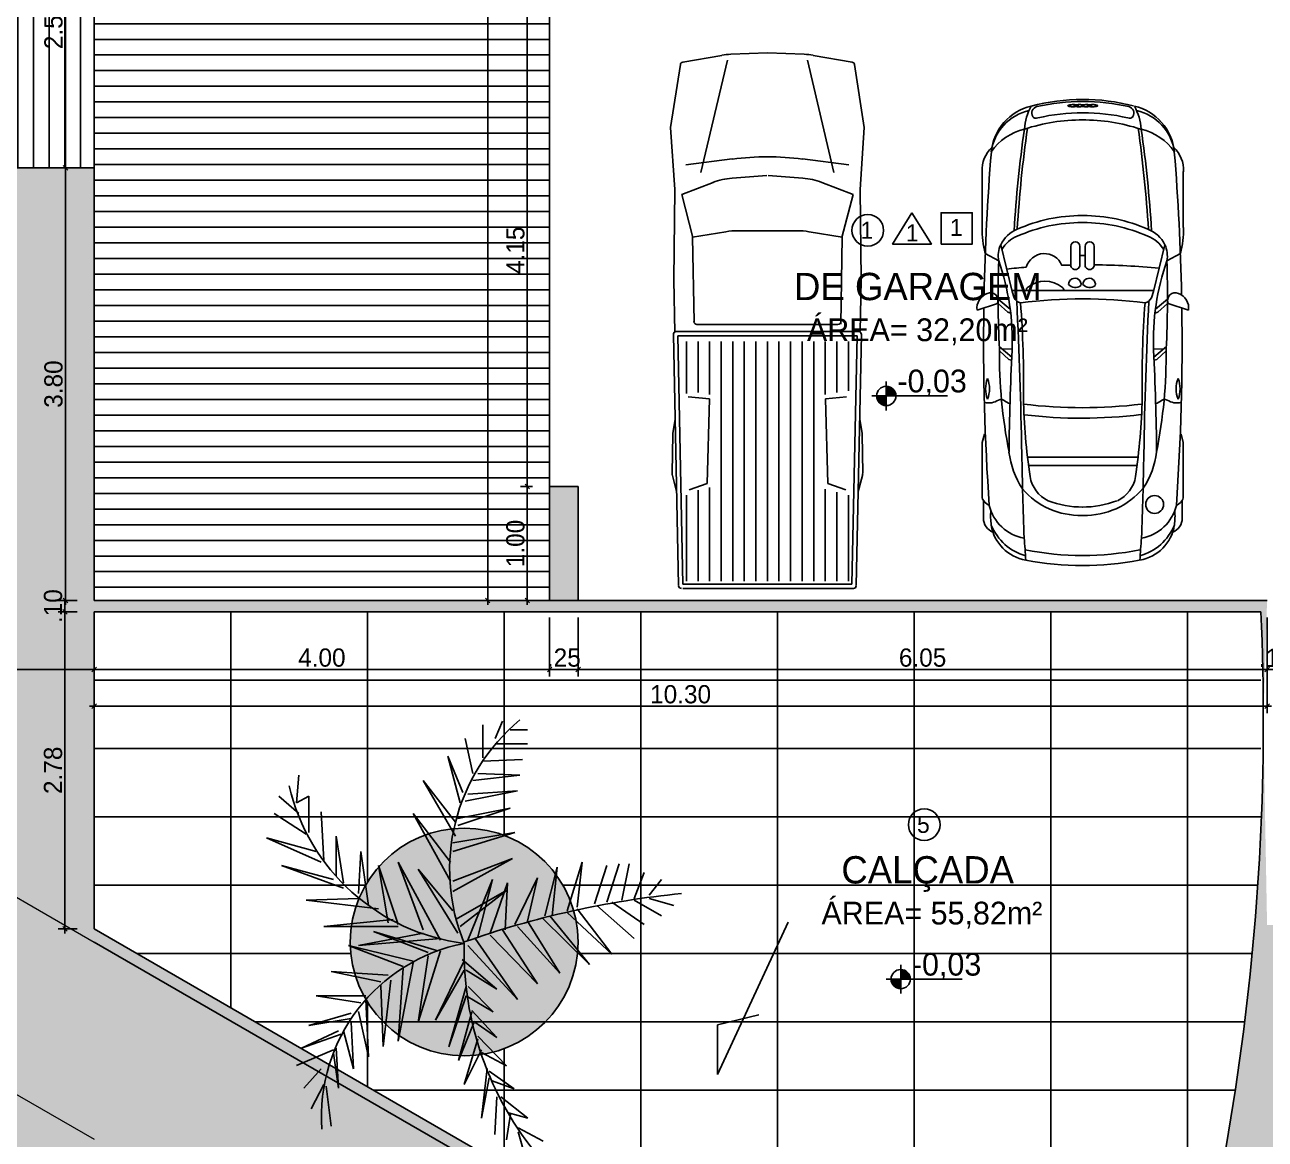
# Model space of a CAD drawing. Header units: feet. Extents: x 1734 to 1931, y 883 to 1088.
# Drawn here: x 1754.83 to 1765.73, y 907.9 to 917.69 of the extents above; entities that cross this region are included whole.
import ezdxf

# ---------------------------------------------------------------- set-up
doc = ezdxf.new("R2010")
doc.units = ezdxf.units.FT
doc.header["$LTSCALE"] = 0.3
doc.header["$MEASUREMENT"] = 0
doc.header["$PDMODE"] = 32
doc.header["$PDSIZE"] = 0.1
doc.linetypes.add('DASHED2', pattern=[0.375, 0.25, -0.125])
doc.layers.get('0').update_dxf_attribs({"linetype": 'CONTINUOUS'})
doc.layers.get('Defpoints').update_dxf_attribs({"linetype": 'CONTINUOUS'})
for name, color, linetype in [('01', 1, 'CONTINUOUS'), ('1', 1, 'CONTINUOUS'), ('5', 5, 'CONTINUOUS'), ('Cotas', 1, 'CONTINUOUS'), ('demolição', 140, 'DASHED2'), ('Texto', 44, 'CONTINUOUS'), ('VEICULOS', 1, 'CONTINUOUS')]:
    doc.layers.add(name, color=color, linetype=linetype)
doc.styles.add('ROMANS', font='romans')
doc.styles.add('style1', font='GOTHIC.TTF')
doc.styles.add('TP', font='arial.ttf', dxfattribs={"height": 0.1})
doc.dimstyles.new('ESC-100', dxfattribs={"dimtxt": 0.16, "dimasz": 0.04, "dimexe": 0.06, "dimexo": 0.15, "dimgap": 0.02, "dimtad": 1, "dimzin": 4, "dimdsep": 46, "dimtxsty": 'style1', "dimblk": 'OBLIQUE', "dimcen": 0.01, "dimdle": 0.04, "dimclrd": 14, "dimclre": 14, "dimclrt": 2, "dimazin": 0, "dimtfac": 1, "dimtix": 1, "dimtmove": 2, "dimatfit": 0, "dimldrblk": 'OPEN90', "dimfxl": 1, "dimtolj": 1, "dimtzin": 4, "dimlwd": -1, "dimlwe": -1, "dimarcsym": 0})

# ---------------------------------------------------------------- blocks, each defined once
blk = doc.blocks.new('planta 7')
at = {"color": 0}
for p, q in [((347.66, 294.69), (353.36, 307.49)), ((353.36, 307.49), (350.1, 295.85)), ((354.17, 298.18), (359.06, 305.74)), ((341.55, 289.45), (346.84, 304)), ((346.84, 304), (343.59, 291.78)), ((359.06, 299.92), (363.13, 304.58)), ((303.69, 291.78), (300.03, 300.5)), ((304.1, 299.34), (307.35, 290.03)), ((308.17, 290.61), (304.1, 299.34)), ((361.5, 300.5), (368.01, 299.92)), ((363.13, 297.6), (361.5, 300.5)), ((295.55, 294.11), (289.85, 297.01)), ((299.21, 294.69), (294.73, 298.76)), ((309.39, 297.6), (311.02, 287.71)), ((312.24, 287.71), (309.39, 297.6)), ((336.67, 281.31), (338.7, 298.18)), ((338.7, 298.18), (339.11, 285.96)), ((354.58, 297.6), (363.13, 297.6)), ((295.14, 293.52), (285.78, 292.36)), ((316.31, 295.85), (314.68, 285.38)), ((316.31, 284.22), (316.31, 295.85)), ((332.59, 294.11), (334.22, 277.82)), ((332.59, 276.65), (332.59, 294.11)), ((348.06, 294.11), (359.46, 294.69)), ((294.73, 290.61), (302.88, 291.78)), ((304.1, 291.2), (294.73, 290.61)), ((322.01, 292.36), (319.57, 280.72)), ((321.2, 278.98), (322.01, 292.36)), ((342.77, 289.45), (353.76, 291.2)), ((353.76, 291.2), (344.4, 291.2)), ((299.21, 287.12), (308.17, 289.45)), ((310.2, 287.71), (299.21, 287.12)), ((328.12, 288.29), (323.23, 275.49)), ((324.45, 273.16), (328.12, 288.29)), ((302.06, 283.63), (312.65, 285.96)), ((328.12, 285.96), (330.97, 270.84)), ((329.74, 266.76), (328.12, 285.96)), ((337.48, 283.63), (350.1, 285.38)), ((350.1, 285.38), (340.33, 285.96)), ((315.5, 284.22), (302.06, 283.63)), ((331.37, 282.47), (326.49, 269.67)), ((326.89, 267.34), (331.37, 282.47)), ((304.5, 280.14), (318.75, 280.72)), ((319.97, 278.4), (304.5, 280.14)), ((333, 276.65), (346.84, 281.31)), ((346.84, 281.31), (333.41, 278.98)), ((305.73, 276.65), (322.82, 275.49)), ((324.04, 273.16), (305.73, 276.65)), ((347.66, 276.65), (329.34, 266.76)), ((331.78, 270.84), (347.66, 276.65)), ((343.18, 264.44), (359.06, 273.16)), ((359.06, 273.16), (347.66, 264.44)), ((310.2, 272), (325.67, 269.67)), ((326.89, 266.76), (310.2, 272)), ((330.97, 262.69), (346.03, 272)), ((346.03, 272), (336.26, 263.85)), ((353.76, 263.27), (366.79, 270.84)), ((366.79, 270.84), (357.02, 263.27)), ((310.66, 267.96), (322.32, 261.21)), ((324.52, 261.21), (310.66, 267.96)), ((304.35, 264.81), (316.33, 260.75)), ((318.54, 260.75), (304.35, 264.81)), ((361.5, 262.11), (372.49, 265.02)), ((372.49, 265.02), (363.94, 261.53)), ((301.2, 262.56), (310.03, 258.95)), ((312.55, 259.4), (301.2, 262.56)), ((324.84, 261.66), (317.91, 253.55)), ((332.59, 262.11), (341.14, 251.06)), ((341.14, 251.06), (334.22, 263.27)), ((340.74, 263.85), (348.47, 249.89)), ((348.47, 249.89), (343.18, 263.85)), ((350.1, 263.85), (354.58, 249.31)), ((354.58, 249.31), (352.14, 263.85)), ((356.21, 262.69), (360.28, 250.47)), ((360.28, 250.47), (357.83, 262.69)), ((295.53, 261.21), (303.72, 257.15)), ((306.24, 258.05), (295.53, 261.21)), ((312.86, 259.4), (306.56, 253.55)), ((306.56, 253.55), (310.34, 258.95)), ((312.55, 254.45), (316.33, 260.75)), ((318.54, 260.3), (312.55, 254.45)), ((328.12, 260.36), (315.5, 248.73)), ((315.5, 248.73), (329.74, 258.62)), ((317.91, 253.55), (322.32, 260.75)), ((329.34, 260.36), (343.59, 254.55)), ((361.91, 260.95), (364.35, 248.73)), ((364.35, 248.73), (363.53, 260.36)), ((366.79, 259.2), (368.01, 248.15)), ((368.42, 259.2), (376.56, 260.95)), ((287.65, 257.15), (297.1, 255.35)), ((299.31, 255.8), (287.65, 257.15)), ((306.87, 258.05), (299.94, 251.3)), ((299.94, 251.3), (303.09, 257.15)), ((343.59, 254.55), (330.15, 258.04)), ((368.01, 248.15), (368.42, 258.04)), ((371.27, 256.87), (371.68, 247.57)), ((372.08, 256.87), (379.82, 256.87)), ((292.69, 253.55), (283.87, 254)), ((298.68, 255.35), (294.58, 249.49)), ((294.58, 249.49), (296.47, 254.9)), ((330.56, 255.13), (319.16, 244.07)), ((330.97, 255.13), (342.77, 251.06)), ((375.34, 253.96), (375.34, 246.4)), ((376.56, 253.96), (380.63, 252.22)), ((288.59, 250.4), (282.61, 251.3)), ((292.69, 252.65), (287.65, 246.34)), ((287.65, 246.34), (288.91, 250.85)), ((319.16, 244.07), (331.78, 252.22)), ((342.77, 251.06), (331.78, 251.64)), ((378.6, 250.47), (378.6, 246.4)), ((284.5, 248.59), (278.19, 246.79)), ((285.44, 248.59), (282.29, 242.74)), ((332.59, 248.73), (321.6, 238.84)), ((333, 249.31), (343.99, 244.07)), ((321.6, 238.84), (333.82, 246.4)), ((343.99, 244.07), (333.82, 246.4)), ((334.63, 242.91), (323.64, 231.86)), ((323.64, 231.86), (335.04, 241.17)), ((335.04, 242.33), (346.44, 239.42)), ((346.44, 239.42), (335.04, 240.58)), ((335.85, 237.09), (326.08, 226.62)), ((336.26, 237.09), (347.66, 233.6)), ((326.08, 226.62), (336.67, 234.77)), ((347.66, 233.6), (337.07, 234.77)), ((337.48, 230.11), (329.74, 221.39)), ((337.89, 230.69), (346.84, 227.79)), ((338.29, 226.62), (333, 219.06)), ((338.29, 227.79), (347.25, 224.88)), ((338.7, 224.3), (347.25, 222.55)), ((338.7, 221.39), (335.04, 214.99)), ((339.11, 221.39), (345.21, 219.06)), ((339.11, 217.9), (337.48, 212.08)), ((339.92, 217.9), (343.59, 214.99))]:
    blk.add_line(p, q, dxfattribs=at)
for centre, radius, start, end in [((376.48, 255.23), 48.23, 103.1598, 172.8828), ((288.02, 253.26), 41.37, 11.0675, 94.0085), ((345.92, 219.16), 45.46, 39.604, 112.3619), ((326.94, 185.75), 75.48, 88.7203, 129.9117), ((124.92, 189.01), 216.42, 5.649, 19.4873)]:
    blk.add_arc(centre, radius, start, end, dxfattribs=at)
blk = doc.blocks.new('audi')
for p, q in [((112.5, 88.2), (63.4, 88.2)), ((185, 92.8), (179.1, 75)), ((301.1, 88.2), (293.7, 86.3)), ((350.1, 88.2), (301.1, 88.2)), ((352, 87.2), (367.5, 87.2)), ((135.1, 85.7), (141.7, 73.8)), ((263, 83.7), (263, 83.7)), ((127.5, 72), (168.7, 62.1)), ((175.4, 74.3), (184.1, 63.9)), ((179, 74.3), (186.8, 65.7)), ((186.8, 65.7), (187.6, 63.3)), ((217, 73.3), (226.1, 62.4)), ((219, 70.9), (219.3, 62.1)), ((220.7, 73.2), (228.2, 64.9)), ((167.8, -62.3), (167.8, 62.3)), ((168.7, 62.1), (168.7, 62.1)), ((168.7, 62.1), (174.1, 60.3)), ((210.1, 62.1), (210.1, 62.1)), ((228.2, 64.9), (229, 62.5)), ((314, -48.5), (314, 47.9)), ((321.2, -47.6), (321.2, 47.1)), ((129, 10.1), (145.3, 10.1)), ((129, 10.1), (129, 10.1)), ((145.3, 2), (129, 2)), ((137.1, 2), (137.1, -2.5)), ((129, -2.5), (145.3, -2.5)), ((129, -2.5), (129, -2.5)), ((145.3, -10.6), (129, -10.6)), ((127.5, -72), (168.7, -62.1)), ((168.7, -62.1), (174.1, -60.3)), ((168.7, -62.1), (168.7, -62.1)), ((175.4, -74.3), (184.1, -63.9)), ((186.8, -65.7), (187.6, -63.3)), ((210.1, -62.1), (210.1, -62.1)), ((217, -73.3), (226.1, -62.4)), ((219, -70.9), (219.3, -62.1)), ((220.7, -73.2), (228.2, -64.9)), ((228.2, -64.9), (229, -62.5)), ((135.1, -85.7), (141.7, -73.8)), ((179, -74.3), (186.8, -65.7)), ((185, -92.8), (179.1, -75)), ((263, -83.7), (263, -83.7)), ((301.1, -88.2), (293.7, -86.3)), ((112.5, -88.2), (63.4, -88.2)), ((350.1, -88.2), (301.1, -88.2)), ((352, -87.2), (367.5, -87.2))]:
    blk.add_line(p, q)
at = {"flags": 128}
for points in [[(5.5, 13.1), (5.4, 13), (5.2, 12.8), (5, 12.4), (4.9, 11.8), (4.8, 11.2), (4.7, 10.4), (4.6, 9.6), (4.6, 8.8), (4.6, 7.9), (4.7, 7.1), (4.7, 6.3), (4.8, 5.6), (5, 5), (5.1, 4.6), (5.3, 4.2), (5.4, 4.1), (5.6, 4.1), (5.8, 4.2), (5.9, 4.6), (6.1, 5), (6.2, 5.6), (6.3, 6.3), (6.4, 7.1), (6.4, 7.9), (6.4, 8.8), (6.4, 9.6), (6.3, 10.4), (6.3, 11.2), (6.1, 11.8), (6, 12.4), (5.9, 12.8), (5.7, 13)], [(5.5, 7.7), (5.4, 7.6), (5.2, 7.3), (5, 7), (4.9, 6.4), (4.8, 5.8), (4.7, 5), (4.6, 4.2), (4.6, 3.4), (4.6, 2.5), (4.7, 1.7), (4.7, 0.9), (4.8, 0.2), (5, -0.4), (5.1, -0.9), (5.3, -1.2), (5.4, -1.3), (5.6, -1.3), (5.8, -1.2), (5.9, -0.9), (6.1, -0.4), (6.2, 0.2), (6.3, 0.9), (6.4, 1.7), (6.4, 2.5), (6.4, 3.4), (6.4, 4.2), (6.3, 5), (6.3, 5.8), (6.1, 6.4), (6, 7), (5.9, 7.3), (5.7, 7.6)], [(5.5, 1.4), (5.4, 1.3), (5.2, 1), (5, 0.6), (4.9, 0.1), (4.8, -0.5), (4.7, -1.3), (4.6, -2.1), (4.6, -2.9), (4.6, -3.8), (4.7, -4.6), (4.7, -5.4), (4.8, -6.1), (5, -6.7), (5.1, -7.2), (5.3, -7.5), (5.4, -7.6), (5.6, -7.6), (5.8, -7.5), (5.9, -7.2), (6.1, -6.7), (6.2, -6.1), (6.3, -5.4), (6.4, -4.6), (6.4, -3.8), (6.4, -2.9), (6.4, -2.1), (6.3, -1.3), (6.3, -0.5), (6.1, 0.1), (6, 0.6), (5.9, 1), (5.7, 1.3)], [(5.5, -4.1), (5.4, -4.1), (5.2, -4.4), (5, -4.8), (4.9, -5.3), (4.8, -6), (4.7, -6.7), (4.6, -7.5), (4.6, -8.4), (4.6, -9.2), (4.7, -10), (4.7, -10.8), (4.8, -11.5), (5, -12.1), (5.1, -12.6), (5.3, -12.9), (5.4, -13.1), (5.6, -13.1), (5.8, -12.9), (5.9, -12.6), (6.1, -12.1), (6.2, -11.5), (6.3, -10.8), (6.4, -10), (6.4, -9.2), (6.4, -8.4), (6.4, -7.5), (6.3, -6.7), (6.3, -6), (6.1, -5.3), (6, -4.8), (5.9, -4.4), (5.7, -4.1)]]:
    blk.add_lwpolyline(points, close=True, dxfattribs=at)
blk.add_circle((355.5, 63), 7.84)
for centre, radius, start, end in [((61.5, 61.9), 26.4, 85.8375, 137.262), ((115.1, 9.3), 79, 75.323, 91.8894), ((183.1, 79.2), 13.7, 82.1777, 159.532), ((213.2, -1968.7), 2055.8, 86.0044, 90.8393), ((344.7, 76.3), 13.1, 26.6666, 65.3418), ((367.5, 73.7), 13.5, 22.4922, 89.786), ((50.6, 34.6), 46, 95.8624, 166.6559), ((51.8, 37.7), 43.1, 97.8991, 167.3429), ((72.5, 41.1), 47.4, 124.0769, 167.6033), ((213.2, -1968.7), 2055.8, 91.1563, 94.6666), ((176.5, 81.2), 6.78, 155.9852, 292.873), ((254, 57.9), 27.4, 70.7498, 109.2502), ((254, 105.4), 23.5, 247.4221, 292.5779), ((250.2, 82.6), 16.2, 327.6673, 13.7699), ((347.5, 45.2), 38, 9.6193, 76.4344), ((365.8, 22.6), 58.3, 82.3039, 94.7215), ((357, 38.5), 45, 14.9632, 68.3112), ((368.2, 44.1), 36.6, 9.3132, 81.504), ((139.4, 47.6), 27.2, 115.8535, 159.6158), ((145.3, 47.7), 26.9, 120.0267, 159.6532), ((137.5, 50.1), 24.1, 80.1297, 114.4472), ((172.8, -882.7), 957, 87.2357, 91.8634), ((212.1, 276.6), 214.7, 250.8497, 272.1532), ((842.5, 4.4), 697.3, 174.8482, 179.5353), ((222.4, -381.2), 454.4, 78.9471, 90.4338), ((267.8, 71.7), 4.45, 150.4245, 217.7053), ((252.6, 59.6), 15, 16.8368, 38.8283), ((180.4, -1035.7), 1095.3, 93.4784, 98.1402), ((177.3, -998.7), 1060.8, 93.3556, 98.1932), ((239.3, 0.9), 137.3, 155.8811, 180.3013), ((245.4, 0.9), 137.3, 155.8811, 180.3013), ((170.5, 53), 8.11, 11.4844, 63.2476), ((603.9, 0), 428.9, 172.6805, 187.3195), ((373.4, 4000.6), 3947.5, 267.1477, 269.0979), ((248.1, 967.3), 915.3, 265.6328, 270.8795), ((334, -2218.2), 2283.1, 90.6142, 92.8572), ((301, -6.3), 71.6, 55.842, 83.1604), ((177.7, 0), 177.7, 165.478, 194.7336), ((30.6, -0.8), 52.3, 94.8909, 118.3051), ((12, 39), 5.81, 59.2569, 166.2031), ((12.8, 41), 3.72, 337.0614, 55.3196), ((179.3, 0.2), 161.3, 161.7424, 180.2572), ((248.3, -520.4), 572.7, 81.6903, 88.6071), ((-156.4, -0.3), 427, 353.0508, 6.9501), ((-147.2, -1.3), 427, 353.2483, 7.0432), ((258.2, -3314.5), 3368.4, 87.8436, 89.0979), ((326.6, 18.1), 28.5, 25.6224, 81.0868), ((299.1, 2.1), 66, 358.3299, 50.3966), ((417, 340.8), 291, 263.6756, 267.5163), ((139.9, 0), 260.4, 348.7904, 11.0827), ((148.8, 0), 260.4, 348.9105, 10.9662), ((184.9, 0), 183.1, 167.2448, 192.7552), ((187.1, 0), 175.4, 166.9785, 193.0215), ((274.5, 0), 83.3, 359.5992, 20.9842), ((162.4, 5.6), 5.45, 80.1727, 270.3), ((157.4, 6), 7.68, 310.2364, 40.2364), ((179.3, -0.7), 161.3, 179.7428, 198.2576), ((129, 6), 4.06, 90, 270), ((145.3, 6), 4.06, 270, 90), ((274.5, -0.6), 83.3, 339.0158, 0.4008), ((299.1, 1.2), 66, 358.3299, 358.9587), ((239.3, 0), 137.3, 179.9994, 180.3013), ((239.3, -1.4), 137.3, 179.6987, 204.1189), ((245.4, 0), 137.3, 179.9994, 180.3013), ((245.4, -1.4), 137.3, 179.6987, 204.1189), ((129, -6.6), 4.06, 90, 270), ((145.3, -6.6), 4.06, 270, 90), ((842.5, 4.4), 697.3, 181.2405, 181.8756), ((162.4, -7), 5.45, 80.1727, 270.3), ((157.4, -6.6), 7.68, 310.2364, 40.2364), ((299.1, -2.6), 66, 310.3629, 1.6701), ((151.8, -33.7), 16.5, 111.8696, 254.4456), ((183.8, -33.2), 24.2, 140.673, 219.327), ((166.9, -18.8), 2.02, 63.4349, 153.4349), ((326.6, -18.1), 28.5, 278.9132, 334.3776), ((12, -39), 5.81, 193.7969, 300.7431), ((12.8, -41), 3.72, 304.6804, 22.9386), ((30.6, 0.8), 52.3, 241.6949, 265.1091), ((50.6, -34.6), 46, 193.3441, 264.1376), ((51.8, -37.7), 43.1, 192.6571, 262.1009), ((180.4, 1035.7), 1095.3, 261.8598, 266.5216), ((72.5, -41.1), 47.4, 192.3967, 235.9231), ((177.3, 998.7), 1060.8, 261.8068, 266.6444), ((842.5, 4.4), 697.3, 184.4396, 185.8666), ((166.8, -47.5), 1.96, 212.4712, 302.4712), ((373.4, -4000.6), 3947.5, 90.9021, 92.8523), ((248.1, -967.3), 915.3, 89.1205, 94.3672), ((248.3, 520.4), 572.7, 271.3929, 278.3097), ((299.4, 12.8), 78.3, 277.4158, 302.8532), ((258.2, 3314.5), 3368.4, 270.9021, 272.1564), ((347.5, -45.2), 38, 283.5656, 350.3807), ((368.2, -44.1), 36.6, 278.496, 350.6868), ((357, -38.5), 45, 291.6888, 345.0368), ((417, -340.8), 291, 92.4837, 96.3244), ((140.3, -46.3), 28.7, 203.067, 243.5821), ((146.4, -46.3), 28.7, 203.067, 239.3831), ((212.1, -276.6), 214.7, 87.8468, 109.1503), ((170.5, -53), 8.11, 296.7524, 348.5156), ((222.4, 381.2), 454.4, 269.5662, 281.0529), ((334, 2218.2), 2283.1, 267.1428, 269.3858), ((252.6, -59.6), 15, 321.1717, 343.1632), ((137.5, -50.1), 24.1, 245.5528, 279.8703), ((172.8, 882.7), 957, 268.1366, 272.7643), ((176.5, -81.2), 6.78, 67.127, 204.0148), ((267.8, -71.7), 4.45, 142.2947, 209.5755), ((250.2, -82.6), 16.2, 346.2301, 32.3327), ((61.5, -61.9), 26.4, 222.738, 274.1625), ((213.2, 1968.7), 2055.8, 265.3334, 268.8437), ((115.1, -9.3), 79, 268.1106, 284.677), ((183.1, -79.2), 13.7, 200.468, 277.8223), ((213.2, 1968.7), 2055.8, 269.1607, 273.9956), ((254, -105.4), 23.5, 67.4221, 112.5779), ((254, -57.9), 27.4, 250.7498, 289.2502), ((344.7, -76.3), 13.1, 294.6582, 333.3334), ((365.8, -22.6), 58.3, 265.2785, 277.6961), ((367.5, -73.7), 13.5, 270.214, 337.5078)]:
    blk.add_arc(centre, radius, start, end)
blk = doc.blocks.new('Veic-32')
at = {"layer": 'VEICULOS'}
for p, q in [((0.015, 1.647), (0.569, 1.733)), ((0.569, 1.733), (1.113, 1.697)), ((1.156, 1.635), (1.051, 1.361)), ((1.113, 1.697), (1.904, 1.706)), ((1.534, 1.537), (1.156, 1.635)), ((1.904, 1.706), (2.36, 1.696)), ((2.36, 0.082), (2.36, 1.696)), ((2.386, 1.709), (4.591, 1.663)), ((2.398, 1.67), (4.578, 1.625)), ((2.398, 0.095), (2.398, 1.67)), ((3.131, 1.693), (3.251, 1.713)), ((3.262, 1.714), (3.604, 1.719)), ((3.763, 1.68), (3.625, 1.717)), ((4.616, 1.637), (4.616, 0.141)), ((-0.066, 1.284), (-0.007, 1.627)), ((0.896, 1.598), (0.844, 1.191)), ((1.532, 1.54), (1.483, 1.248)), ((2.296, 1.527), (1.532, 1.54)), ((2.447, 1.594), (2.879, 1.594)), ((2.95, 1.393), (2.932, 1.578)), ((3.751, 1.571), (3.695, 1.412)), ((3.796, 1.594), (4.551, 1.594)), ((4.578, 1.625), (4.578, 0.141)), ((0.963, 1.467), (-0.025, 1.233)), ((2.298, 1.502), (2.298, 0.263)), ((2.447, 1.492), (2.896, 1.492)), ((3.77, 1.492), (4.551, 1.492)), ((2.447, 1.391), (2.913, 1.391)), ((3.695, 1.412), (2.95, 1.393)), ((3.745, 1.391), (4.551, 1.391)), ((-0.088, 0.883), (-0.075, 1.204)), ((2.447, 1.289), (4.551, 1.289)), ((1.013, 1.194), (0.988, 0.89)), ((1.474, 1.143), (1.475, 0.867)), ((2.447, 1.187), (4.551, 1.187)), ((2.447, 1.086), (4.551, 1.086)), ((2.447, 0.984), (4.551, 0.984)), ((-0.088, 0.883), (-0.075, 0.561)), ((1.013, 0.572), (0.988, 0.876)), ((1.474, 0.623), (1.475, 0.898)), ((2.447, 0.883), (4.551, 0.883)), ((2.447, 0.781), (4.551, 0.781)), ((2.447, 0.679), (4.551, 0.679)), ((0.896, 0.167), (0.844, 0.574)), ((2.447, 0.578), (4.551, 0.578)), ((-0.066, 0.481), (-0.007, 0.139)), ((0.963, 0.298), (-0.025, 0.532)), ((1.532, 0.226), (1.483, 0.518)), ((2.447, 0.476), (4.551, 0.476)), ((1.156, 0.13), (1.051, 0.405)), ((2.447, 0.375), (2.913, 0.375)), ((2.95, 0.373), (2.932, 0.187)), ((3.695, 0.353), (2.95, 0.373)), ((3.751, 0.195), (3.695, 0.353)), ((3.728, 0.375), (4.551, 0.375)), ((1.534, 0.228), (1.156, 0.13)), ((2.273, 0.238), (1.532, 0.226)), ((2.447, 0.273), (2.896, 0.273)), ((3.753, 0.273), (4.551, 0.273)), ((0.015, 0.118), (0.569, 0.032)), ((2.398, 0.095), (4.578, 0.141)), ((2.447, 0.171), (2.905, 0.171)), ((3.796, 0.171), (4.551, 0.171)), ((0.569, 0.032), (1.113, 0.068)), ((1.113, 0.068), (1.904, 0.06)), ((1.904, 0.06), (2.368, 0.069)), ((2.386, 0.057), (4.591, 0.103)), ((3.131, 0.072), (3.251, 0.052)), ((3.262, 0.051), (3.604, 0.046)), ((3.763, 0.085), (3.625, 0.049))]:
    blk.add_line(p, q, dxfattribs=at)
for centre, radius, start, end in [((0.018, 1.622), 0.0254, 98.8162, 170.103), ((2.385, 1.683), 0.0254, 88.8038, 180), ((3.263, 1.638), 0.0762, 90.8398, 99.5481), ((3.606, 1.643), 0.0762, 75.0266, 90.8398), ((4.591, 1.637), 0.0254, 360, 88.8038), ((2.272, 1.502), 0.0254, 359.9392, 89.0846), ((1.62, 1.143), 0.61, 159.1096, 175.2601), ((0.534, 1.18), 0.61, 170.103, 177.7232), ((2.084, 1.145), 0.61, 170.3377, 180.2366), ((3.263, 0.883), 2.438, 172.7371, 187.2629), ((0.534, 0.586), 0.61, 182.2768, 189.897), ((1.62, 0.622), 0.61, 184.7399, 200.8904), ((2.084, 0.62), 0.61, 179.7634, 189.6623), ((2.272, 0.263), 0.0254, 270.9154, 0.0608), ((0.018, 0.143), 0.0254, 189.897, 261.1838), ((4.591, 0.128), 0.0254, 271.1962, 0), ((2.385, 0.082), 0.0254, 180, 271.1962), ((3.263, 0.127), 0.0762, 260.4519, 269.1602), ((3.606, 0.122), 0.0762, 269.1602, 284.9734)]:
    blk.add_arc(centre, radius, start, end, dxfattribs=at)
blk = doc.blocks.new('_Oblique')
at = {"color": 0, "linetype": 'ByBlock', "lineweight": -2}
blk.add_line((-0.5, -0.5), (0.5, 0.5), dxfattribs=at)
blk = doc.blocks.new('*D92')
at = {"layer": 'Cotas', "color": 14, "linetype": 'Continuous', "transparency": 16777216}
for p, q in [((1759.292, 917.781), (1759.186, 917.781)), ((1759.246, 917.821), (1759.246, 913.591)), ((1759.292, 913.631), (1759.186, 913.631))]:
    blk.add_line(p, q, dxfattribs=at)
at = {"layer": 'Defpoints', "color": 0, "linetype": 'Continuous', "transparency": 16777216}
for p in [(1759.442, 917.781), (1759.246, 913.631), (1759.442, 913.631)]:
    blk.add_point(p, dxfattribs=at)
at = {"layer": 'Cotas', "color": 14, "linetype": 'Continuous', "transparency": 16777216, "xscale": 0.04, "yscale": 0.04, "zscale": 0.04}
for p, rotation in [((1759.246, 917.781), 90), ((1759.246, 913.631), 270)]:
    blk.add_blockref('_Oblique', p, dxfattribs=dict(at, rotation=rotation))
at = {"layer": 'Cotas', "color": 2, "linetype": 'Continuous', "transparency": 16777216, "insert": (1759.142, 915.706), "char_height": 0.16, "attachment_point": 5, "rotation": 90, "style": 'style1'}
blk.add_mtext('\\A1;4.15', dxfattribs=at)
blk = doc.blocks.new('_Open90')
at = {"color": 0, "linetype": 'ByBlock', "lineweight": -2}
for p, q in [((0, 0), (-1, 0)), ((-0.5, 0.5), (0, 0)), ((0, 0), (-0.5, -0.5))]:
    blk.add_line(p, q, dxfattribs=at)
blk = doc.blocks.new('*D93')
at = {"layer": 'Cotas', "color": 14, "linetype": 'Continuous', "transparency": 16777216}
for p, q in [((1759.292, 913.631), (1759.186, 913.631)), ((1759.246, 913.671), (1759.246, 912.591)), ((1759.292, 912.631), (1759.186, 912.631))]:
    blk.add_line(p, q, dxfattribs=at)
at = {"layer": 'Defpoints', "color": 0, "linetype": 'Continuous', "transparency": 16777216}
for p in [(1759.442, 913.631), (1759.246, 912.631), (1759.442, 912.631)]:
    blk.add_point(p, dxfattribs=at)
at = {"layer": 'Cotas', "color": 14, "linetype": 'Continuous', "transparency": 16777216, "xscale": 0.04, "yscale": 0.04, "zscale": 0.04}
for p, rotation in [((1759.246, 913.631), 90), ((1759.246, 912.631), 270)]:
    blk.add_blockref('_Oblique', p, dxfattribs=dict(at, rotation=rotation))
at = {"layer": 'Cotas', "color": 2, "linetype": 'Continuous', "transparency": 16777216, "insert": (1759.142, 913.131), "char_height": 0.16, "attachment_point": 5, "rotation": 90, "style": 'style1'}
blk.add_mtext('\\A1;1.00', dxfattribs=at)
blk = doc.blocks.new('*D94')
at = {"layer": 'Cotas', "color": 14, "linetype": 'Continuous', "transparency": 16777216}
for p, q in [((1758.896, 929.231), (1758.838, 929.231)), ((1758.898, 929.271), (1758.898, 912.591)), ((1758.896, 912.631), (1758.838, 912.631))]:
    blk.add_line(p, q, dxfattribs=at)
at = {"layer": 'Defpoints', "color": 0, "linetype": 'Continuous', "transparency": 16777216}
for p in [(1759.046, 929.231), (1758.898, 912.631), (1759.046, 912.631)]:
    blk.add_point(p, dxfattribs=at)
at = {"layer": 'Cotas', "color": 14, "linetype": 'Continuous', "transparency": 16777216, "xscale": 0.04, "yscale": 0.04, "zscale": 0.04}
for p, rotation in [((1758.898, 929.231), 90), ((1758.898, 912.631), 270)]:
    blk.add_blockref('_Oblique', p, dxfattribs=dict(at, rotation=rotation))
at = {"layer": 'Cotas', "color": 2, "linetype": 'Continuous', "transparency": 16777216, "insert": (1758.794, 920.931), "char_height": 0.16, "attachment_point": 5, "rotation": 90, "style": 'style1'}
blk.add_mtext('\\A1;16.60', dxfattribs=at)
blk = doc.blocks.new('*D119')
at = {"layer": 'Cotas', "color": 14, "linetype": 'Continuous', "transparency": 16777216}
for p, q in [((1765.742, 912.481), (1765.742, 911.964)), ((1765.892, 912.024), (1765.742, 912.024)), ((1765.892, 911.941), (1765.892, 911.964))]:
    blk.add_line(p, q, dxfattribs=at)
at = {"layer": 'Defpoints', "color": 0, "linetype": 'Continuous', "transparency": 16777216}
for p in [(1765.742, 912.631), (1765.892, 912.091), (1765.742, 912.024)]:
    blk.add_point(p, dxfattribs=at)
at = {"layer": 'Cotas', "color": 2, "linetype": 'Continuous', "transparency": 16777216, "insert": (1765.817, 912.126), "char_height": 0.16, "attachment_point": 5, "style": 'style1'}
blk.add_mtext('\\A1;.15', dxfattribs=at)
blk = doc.blocks.new('*D120')
at = {"layer": 'Cotas', "color": 14, "linetype": 'Continuous', "transparency": 16777216}
for p, q in [((1759.692, 912.481), (1759.692, 911.964)), ((1765.742, 912.481), (1765.742, 911.964)), ((1765.782, 912.024), (1759.652, 912.024))]:
    blk.add_line(p, q, dxfattribs=at)
at = {"layer": 'Defpoints', "color": 0, "linetype": 'Continuous', "transparency": 16777216}
for p in [(1759.692, 912.631), (1765.742, 912.631), (1759.692, 912.024)]:
    blk.add_point(p, dxfattribs=at)
at = {"layer": 'Cotas', "color": 14, "linetype": 'Continuous', "transparency": 16777216, "xscale": 0.04, "yscale": 0.04, "zscale": 0.04, "rotation": 180}
blk.add_blockref('_Oblique', (1759.692, 912.024), dxfattribs=at)
at = {"layer": 'Cotas', "color": 14, "linetype": 'Continuous', "transparency": 16777216, "xscale": 0.04, "yscale": 0.04, "zscale": 0.04}
blk.add_blockref('_Oblique', (1765.742, 912.024), dxfattribs=at)
at = {"layer": 'Cotas', "color": 2, "linetype": 'Continuous', "transparency": 16777216, "insert": (1762.717, 912.128), "char_height": 0.16, "attachment_point": 5, "style": 'style1'}
blk.add_mtext('\\A1;6.05', dxfattribs=at)
blk = doc.blocks.new('*D121')
at = {"layer": 'Cotas', "color": 14, "linetype": 'Continuous', "transparency": 16777216}
for p, q in [((1759.442, 912.481), (1759.442, 911.964)), ((1759.692, 912.481), (1759.692, 911.964)), ((1759.692, 912.024), (1759.442, 912.024))]:
    blk.add_line(p, q, dxfattribs=at)
at = {"layer": 'Defpoints', "color": 0, "linetype": 'Continuous', "transparency": 16777216}
for p in [(1759.442, 912.631), (1759.692, 912.631), (1759.442, 912.024)]:
    blk.add_point(p, dxfattribs=at)
at = {"layer": 'Cotas', "color": 2, "linetype": 'Continuous', "transparency": 16777216, "insert": (1759.567, 912.128), "char_height": 0.16, "attachment_point": 5, "style": 'style1'}
blk.add_mtext('\\A1;.25', dxfattribs=at)
blk = doc.blocks.new('*D122')
at = {"layer": 'Cotas', "color": 14, "linetype": 'Continuous', "transparency": 16777216}
for p, q in [((1755.442, 912.481), (1755.442, 911.964)), ((1759.442, 912.481), (1759.442, 911.964)), ((1759.482, 912.024), (1755.402, 912.024))]:
    blk.add_line(p, q, dxfattribs=at)
at = {"layer": 'Defpoints', "color": 0, "linetype": 'Continuous', "transparency": 16777216}
for p in [(1755.442, 912.631), (1759.442, 912.631), (1755.442, 912.024)]:
    blk.add_point(p, dxfattribs=at)
at = {"layer": 'Cotas', "color": 14, "linetype": 'Continuous', "transparency": 16777216, "xscale": 0.04, "yscale": 0.04, "zscale": 0.04, "rotation": 180}
blk.add_blockref('_Oblique', (1755.442, 912.024), dxfattribs=at)
at = {"layer": 'Cotas', "color": 14, "linetype": 'Continuous', "transparency": 16777216, "xscale": 0.04, "yscale": 0.04, "zscale": 0.04}
blk.add_blockref('_Oblique', (1759.442, 912.024), dxfattribs=at)
at = {"layer": 'Cotas', "color": 2, "linetype": 'Continuous', "transparency": 16777216, "insert": (1757.442, 912.128), "char_height": 0.16, "attachment_point": 5, "style": 'style1'}
blk.add_mtext('\\A1;4.00', dxfattribs=at)
blk = doc.blocks.new('*D123')
at = {"layer": 'Cotas', "color": 14, "transparency": 16777216}
for p, q in [((1748.442, 912.481), (1748.442, 911.964)), ((1755.442, 912.481), (1755.442, 911.964)), ((1755.482, 912.024), (1748.402, 912.024))]:
    blk.add_line(p, q, dxfattribs=at)
at = {"layer": 'Defpoints', "color": 0, "transparency": 16777216}
for p in [(1748.442, 912.631), (1755.442, 912.631), (1748.442, 912.024)]:
    blk.add_point(p, dxfattribs=at)
at = {"layer": 'Cotas', "color": 14, "transparency": 16777216, "xscale": 0.04, "yscale": 0.04, "zscale": 0.04, "rotation": 180}
blk.add_blockref('_Oblique', (1748.442, 912.024), dxfattribs=at)
at = {"layer": 'Cotas', "color": 14, "transparency": 16777216, "xscale": 0.04, "yscale": 0.04, "zscale": 0.04}
blk.add_blockref('_Oblique', (1755.442, 912.024), dxfattribs=at)
at = {"layer": 'Cotas', "color": 2, "transparency": 16777216, "insert": (1751.942, 912.128), "char_height": 0.16, "attachment_point": 5, "style": 'style1'}
blk.add_mtext('\\A1;7.00', dxfattribs=at)
blk = doc.blocks.new('*D152')
at = {"layer": 'Cotas', "color": 14, "linetype": 'Continuous', "transparency": 16777216}
for p, q in [((1755.19, 918.971), (1755.19, 916.391)), ((1755.292, 918.931), (1755.13, 918.931)), ((1755.292, 916.431), (1755.13, 916.431))]:
    blk.add_line(p, q, dxfattribs=at)
at = {"layer": 'Defpoints', "color": 0, "linetype": 'Continuous', "transparency": 16777216}
for p in [(1755.442, 918.931), (1755.19, 916.431), (1755.442, 916.431)]:
    blk.add_point(p, dxfattribs=at)
at = {"layer": 'Cotas', "color": 14, "linetype": 'Continuous', "transparency": 16777216, "xscale": 0.04, "yscale": 0.04, "zscale": 0.04}
for p, rotation in [((1755.19, 918.931), 90), ((1755.19, 916.431), 270)]:
    blk.add_blockref('_Oblique', p, dxfattribs=dict(at, rotation=rotation))
at = {"layer": 'Cotas', "color": 2, "linetype": 'Continuous', "transparency": 16777216, "insert": (1755.086, 917.681), "char_height": 0.16, "attachment_point": 5, "rotation": 90, "style": 'style1'}
blk.add_mtext('\\A1;2.50', dxfattribs=at)
blk = doc.blocks.new('*D153')
at = {"layer": 'Cotas', "color": 14, "linetype": 'Continuous', "transparency": 16777216}
for p, q in [((1755.19, 916.471), (1755.19, 912.591)), ((1755.292, 916.431), (1755.13, 916.431)), ((1755.292, 912.631), (1755.13, 912.631))]:
    blk.add_line(p, q, dxfattribs=at)
at = {"layer": 'Defpoints', "color": 0, "linetype": 'Continuous', "transparency": 16777216}
for p in [(1755.442, 916.431), (1755.19, 912.631), (1755.442, 912.631)]:
    blk.add_point(p, dxfattribs=at)
at = {"layer": 'Cotas', "color": 14, "linetype": 'Continuous', "transparency": 16777216, "xscale": 0.04, "yscale": 0.04, "zscale": 0.04}
for p, rotation in [((1755.19, 916.431), 90), ((1755.19, 912.631), 270)]:
    blk.add_blockref('_Oblique', p, dxfattribs=dict(at, rotation=rotation))
at = {"layer": 'Cotas', "color": 2, "linetype": 'Continuous', "transparency": 16777216, "insert": (1755.086, 914.531), "char_height": 0.16, "attachment_point": 5, "rotation": 90, "style": 'style1'}
blk.add_mtext('\\A1;3.80', dxfattribs=at)
blk = doc.blocks.new('*D202')
at = {"layer": 'Cotas', "color": 14, "linetype": 'Continuous', "transparency": 16777216}
for p, q in [((1765.742, 912.481), (1765.742, 911.642)), ((1755.442, 912.331), (1755.442, 911.642)), ((1755.402, 911.702), (1765.782, 911.702))]:
    blk.add_line(p, q, dxfattribs=at)
at = {"layer": 'Defpoints', "color": 0, "linetype": 'Continuous', "transparency": 16777216}
for p in [(1765.742, 912.631), (1755.442, 912.481), (1765.742, 911.702)]:
    blk.add_point(p, dxfattribs=at)
at = {"layer": 'Cotas', "color": 14, "linetype": 'Continuous', "transparency": 16777216, "xscale": 0.04, "yscale": 0.04, "zscale": 0.04, "rotation": 180}
blk.add_blockref('_Oblique', (1755.442, 911.702), dxfattribs=at)
at = {"layer": 'Cotas', "color": 14, "linetype": 'Continuous', "transparency": 16777216, "xscale": 0.04, "yscale": 0.04, "zscale": 0.04}
blk.add_blockref('_Oblique', (1765.742, 911.702), dxfattribs=at)
at = {"layer": 'Cotas', "color": 2, "linetype": 'Continuous', "transparency": 16777216, "insert": (1760.592, 911.806), "char_height": 0.16, "attachment_point": 5, "style": 'style1'}
blk.add_mtext('\\A1;10.30', dxfattribs=at)
blk = doc.blocks.new('*D203')
at = {"layer": 'Cotas', "color": 14, "linetype": 'Continuous', "transparency": 16777216}
for p, q in [((1755.292, 912.531), (1755.126, 912.531)), ((1755.186, 909.707), (1755.186, 912.571)), ((1755.292, 909.747), (1755.126, 909.747))]:
    blk.add_line(p, q, dxfattribs=at)
at = {"layer": 'Defpoints', "color": 0, "linetype": 'Continuous', "transparency": 16777216}
for p in [(1755.186, 912.531), (1755.442, 912.531), (1755.442, 909.747)]:
    blk.add_point(p, dxfattribs=at)
at = {"layer": 'Cotas', "color": 14, "linetype": 'Continuous', "transparency": 16777216, "xscale": 0.04, "yscale": 0.04, "zscale": 0.04}
for p, rotation in [((1755.186, 912.531), 90), ((1755.186, 909.747), 270)]:
    blk.add_blockref('_Oblique', p, dxfattribs=dict(at, rotation=rotation))
at = {"layer": 'Cotas', "color": 2, "linetype": 'Continuous', "transparency": 16777216, "insert": (1755.082, 911.139), "char_height": 0.16, "attachment_point": 5, "rotation": 90, "style": 'style1'}
blk.add_mtext('\\A1;2.78', dxfattribs=at)
blk = doc.blocks.new('*D204')
at = {"layer": 'Cotas', "color": 14, "linetype": 'Continuous', "transparency": 16777216}
for p, q in [((1755.292, 912.631), (1755.126, 912.631)), ((1755.186, 912.531), (1755.186, 912.631)), ((1755.292, 912.531), (1755.126, 912.531))]:
    blk.add_line(p, q, dxfattribs=at)
at = {"layer": 'Defpoints', "color": 0, "linetype": 'Continuous', "transparency": 16777216}
for p in [(1755.186, 912.631), (1755.442, 912.631), (1755.442, 912.531)]:
    blk.add_point(p, dxfattribs=at)
at = {"layer": 'Cotas', "color": 2, "linetype": 'Continuous', "transparency": 16777216, "insert": (1755.082, 912.581), "char_height": 0.16, "attachment_point": 5, "rotation": 90, "style": 'style1'}
blk.add_mtext('\\A1;.10', dxfattribs=at)
blk = doc.blocks.new('NIV_PL')
for p, q in [((0, 0.15), (0, -0.15)), ((-0.15, 0), (0.638, 0))]:
    blk.add_line(p, q)
at = {"const_width": 0.1}
for points in [[(-0.05, 0, 0.414214), (0, -0.05, 1)], [(0.05, 0, 0.414214), (0, 0.05, 1)]]:
    blk.add_lwpolyline(points, format="xyb", dxfattribs=at)
blk.add_circle((0, 0), 0.1)
at = {"color": 2, "style": 'ROMANS'}
blk.add_attdef('NIVEL', (0.116, 0.037), '', height=0.1, dxfattribs=at)

msp = doc.modelspace()

# ---------------------------------------------------------------- hatches: boundary and pattern name
at = {"linetype": 'Continuous', "true_color": 0xbdcb95}
h = msp.add_hatch(color=253, dxfattribs=at)
h.paths.add_polyline_path([(1791.942, 932.131, 0.414214), (1789.942, 934.131), (1739.942, 934.131, 0.414214), (1737.942, 932.131), (1737.942, 913.131, 0.414214), (1739.942, 911.131), (1751.906, 911.131, -0.131652), (1753.656, 910.662), (1755.442, 909.631), (1765.294, 903.943), (1769.192, 901.693, -0.267949), (1770.942, 898.662), (1770.942, 887.631, 0.414214), (1772.942, 885.631), (1789.942, 885.631, 0.414214), (1791.942, 887.631)])
h.paths.add_polyline_path([(1768.892, 912.631), (1768.892, 909.781), (1765.742, 909.781), (1765.709, 911.58, -0.083534), (1764.519, 904.506), (1755.442, 909.747), (1755.442, 912.531), (1765.688, 912.531, -0.011002), (1765.709, 911.58), (1765.742, 912.631), (1755.442, 912.631), (1755.442, 916.431), (1748.442, 916.431), (1748.442, 912.631), (1741.442, 912.631), (1741.442, 916.931), (1740.542, 916.931), (1740.542, 923.931), (1741.442, 923.931), (1741.442, 929.231), (1748.442, 929.231), (1748.442, 931.931), (1755.942, 931.931), (1755.942, 929.231), (1774.542, 929.231), (1774.542, 931.381), (1777.992, 931.381), (1777.992, 929.231), (1779.992, 929.231), (1779.992, 912.631)], flags=16)
h.paths.add_polyline_path([(1768.529, 930.841, 0.812596), (1762.744, 929.831), (1762.744, 929.331), (1762.593, 929.331), (1762.593, 929.831, -0.810376), (1768.66, 930.916)], flags=16)
h.paths.add_polyline_path([(1762.497, 929.38), (1762.497, 929.769), (1762.152, 929.769), (1762.152, 929.38)], flags=24)
h.paths.add_polyline_path([(1762.497, 929.08), (1762.497, 929.469), (1762.152, 929.469), (1762.152, 929.08)], flags=8)
h.paths.add_polyline_path([(1768.897, 929.79), (1768.897, 930.302), (1768.552, 930.302), (1768.552, 929.79)], flags=24)
at = {"true_color": 0x006161}
h = msp.add_hatch(color=138, dxfattribs=at)
h.dxf.hatch_style = 2
h.paths.add_polyline_path([(1768.242, 917.131), (1768.242, 916.531), (1768.742, 916.531), (1768.742, 917.631), (1765.892, 917.631), (1765.892, 916.531), (1766.392, 916.531), (1766.392, 917.131)])
h.paths.add_polyline_path([(1765.892, 916.531), (1765.892, 916.381), (1766.392, 916.381), (1766.392, 916.531)])
h.paths.add_polyline_path([(1765.892, 915.281), (1766.392, 915.281), (1766.392, 916.381), (1765.892, 916.381)])
h.paths.add_polyline_path([(1766.392, 915.131), (1766.392, 915.281), (1765.892, 915.281), (1765.892, 915.131)])
h.paths.add_polyline_path([(1766.392, 915.131), (1765.892, 915.131), (1765.892, 914.031), (1766.392, 914.031)])
h.paths.add_polyline_path([(1765.892, 914.031), (1765.892, 913.881), (1766.392, 913.881), (1766.392, 914.031)])
h.paths.add_polyline_path([(1766.392, 913.881), (1765.892, 913.881), (1765.892, 912.781), (1766.392, 912.781)])
h.paths.add_polyline_path([(1766.392, 912.631), (1766.392, 912.781), (1765.892, 912.781), (1765.892, 912.631)])
h.paths.add_polyline_path([(1766.392, 912.631), (1765.892, 912.631), (1765.892, 909.931), (1768.742, 909.931), (1768.742, 912.631), (1768.242, 912.631), (1768.242, 910.431), (1766.392, 910.431)])
h.paths.add_polyline_path([(1768.742, 912.631), (1768.742, 912.781), (1768.242, 912.781), (1768.242, 912.631)])
h.paths.add_polyline_path([(1768.742, 913.881), (1768.242, 913.881), (1768.242, 912.781), (1768.742, 912.781)])
h.paths.add_polyline_path([(1768.742, 913.881), (1768.742, 914.031), (1768.242, 914.031), (1768.242, 913.881)])
h.paths.add_polyline_path([(1768.742, 915.131), (1768.242, 915.131), (1768.242, 914.031), (1768.742, 914.031)])
h.paths.add_polyline_path([(1768.742, 915.131), (1768.742, 915.281), (1768.242, 915.281), (1768.242, 915.131)])
h.paths.add_polyline_path([(1768.742, 916.381), (1768.242, 916.381), (1768.242, 915.281), (1768.742, 915.281)])
h.paths.add_polyline_path([(1768.742, 916.381), (1768.742, 916.531), (1768.242, 916.531), (1768.242, 916.381)])
h.paths.add_polyline_path([(1768.617, 911.959), (1769.006, 911.959), (1769.006, 912.304), (1768.617, 912.304)], flags=9)
h.paths.add_polyline_path([(1768.291, 911.961), (1768.68, 911.961), (1768.68, 912.306), (1768.291, 912.306)], flags=24)
h.paths.add_polyline_path([(1767.967, 911.959), (1768.356, 911.959), (1768.356, 912.304), (1767.967, 912.304)], flags=25)
h.paths.add_polyline_path([(1766.267, 911.959), (1766.656, 911.959), (1766.656, 912.304), (1766.267, 912.304)], flags=24)
h.paths.add_polyline_path([(1765.941, 911.961), (1766.33, 911.961), (1766.33, 912.306), (1765.941, 912.306)], flags=24)
h.paths.add_polyline_path([(1765.617, 911.959), (1766.006, 911.959), (1766.006, 912.304), (1765.617, 912.304)], flags=9)
at = {"linetype": 'Continuous'}
msp.add_hatch(color=251, dxfattribs=at).paths.add_polyline_path([(1759.442, 913.631), (1759.442, 912.631), (1759.692, 912.631), (1759.692, 913.631)])
at = {"linetype": 'Continuous', "true_color": 0xbdcb95}
msp.add_hatch(color=253, dxfattribs=at).paths.add_polyline_path([(1752.906, 909.363, 0.131652), (1751.906, 909.631), (1739.942, 909.631, -0.414214), (1736.442, 913.131), (1736.442, 907.631), (1754.442, 907.631), (1754.442, 895.631), (1755.442, 895.631), (1755.442, 907.784), (1763.715, 903.007, 0.243495), (1761.442, 897.631), (1761.442, 895.631), (1768.442, 895.631), (1768.442, 884.131), (1772.942, 884.131, -0.414214), (1769.442, 887.631), (1769.442, 898.662, 0.267949), (1768.442, 900.394), (1763.809, 903.068), (1755.442, 907.899)])
at = {"layer": '1', "linetype": 'Continuous'}
h = msp.add_hatch(dxfattribs=at)
h.set_pattern_fill('ANSI31,_I', color=8, scale=1.1, angle=315, style=2)
h.set_pattern_definition([(360, (2683.99825, -872.41644), (5e-17, 0.1375), [])])
h.paths.add_polyline_path([(1755.442, 929.231), (1755.442, 912.631), (1759.442, 912.631), (1759.442, 913.631), (1759.442, 917.781), (1759.442, 923.931), (1759.442, 925.081), (1759.442, 928.081), (1759.442, 929.231)])
h.paths.add_polyline_path([(1758.237, 920.436, -1), (1758.237, 919.686, -1)], flags=16)
h.paths.add_polyline_path([(1758.158, 920.403, -1), (1758.158, 919.878, -1)], flags=0)
h.paths.add_polyline_path([(1756.646, 919.686, -1), (1756.646, 920.436, -1)], flags=16)
h.paths.add_polyline_path([(1756.726, 919.878, -1), (1756.726, 920.403, -1)], flags=0)
h.paths.add_polyline_path([(1757.442, 920.481, -1), (1757.442, 921.231, -1)], flags=16)
h.paths.add_polyline_path([(1758.237, 922.027, -1), (1758.237, 921.277, -1)], flags=16)
h.paths.add_polyline_path([(1758.158, 921.835, -1), (1758.158, 921.31, -1)], flags=0)
h.paths.add_polyline_path([(1756.646, 921.277, -1), (1756.646, 922.027, -1)], flags=16)
h.paths.add_polyline_path([(1756.726, 921.31, -1), (1756.726, 921.835, -1)], flags=0)
h.paths.add_polyline_path([(1757.917, 924.731), (1756.967, 924.731), (1756.967, 927.731), (1757.917, 927.731)], flags=16)
h.paths.add_polyline_path([(1757.967, 924.731), (1757.967, 927.731), (1758.342, 927.731), (1758.342, 924.731)], flags=16)
h.paths.add_polyline_path([(1756.917, 924.731), (1756.542, 924.731), (1756.542, 927.731), (1756.917, 927.731)], flags=16)
h = msp.add_hatch(dxfattribs=at)
h.set_pattern_fill('ANSI31', color=8, scale=1.1, angle=225)
h.set_pattern_definition([(270, (2683.99825, -636.4249), (0.1375, -4e-17), [])])
h.paths.add_polyline_path([(1748.442, 918.931), (1748.442, 916.431), (1755.442, 916.431), (1755.442, 918.931)])
at = {"layer": 'Defpoints', "linetype": 'Continuous', "true_color": 0x4c7b3d}
h = msp.add_hatch(color=87, dxfattribs=at)
h.dxf.hatch_style = 1
edge = h.paths.add_edge_path()
edge.add_arc((1758.692, 909.631), 1, 0, 360)
at = {"layer": 'demolição', "linetype": 'Continuous'}
h = msp.add_hatch(color=255, dxfattribs=at)
h.dxf.hatch_style = 1
h.paths.add_polyline_path([(1793.442, 932.131, 0.414214), (1789.942, 935.631), (1739.942, 935.631, 0.414214), (1736.442, 932.131), (1736.442, 913.131, 0.414214), (1739.942, 909.631), (1751.906, 909.631, -0.131652), (1752.906, 909.363), (1755.442, 907.899), (1763.809, 903.068), (1768.442, 900.394, -0.267949), (1769.442, 898.662), (1769.442, 887.631, 0.414214), (1772.942, 884.131), (1789.942, 884.131, 0.414214), (1793.442, 887.631)])
h.paths.add_polyline_path([(1755.442, 909.631), (1753.656, 910.662, 0.131652), (1751.906, 911.131), (1739.942, 911.131, -0.414214), (1737.942, 913.131), (1737.942, 932.131, -0.414214), (1739.942, 934.131), (1789.942, 934.131, -0.414214), (1791.942, 932.131), (1791.942, 887.631, -0.414214), (1789.942, 885.631), (1772.942, 885.631, -0.414214), (1770.942, 887.631), (1770.942, 898.662, 0.267949), (1769.192, 901.693), (1765.294, 903.943)], flags=16)

# ---------------------------------------------------------------- linework, layer by layer
at = {"layer": '1', "linetype": 'Continuous'}
for p, q in [((1755.442, 912.631), (1755.442, 929.231)), ((1759.442, 917.781), (1759.442, 912.631)), ((1748.442, 916.431), (1755.442, 916.431)), ((1765.742, 912.631), (1755.442, 912.631)), ((1755.442, 912.531), (1755.442, 909.747)), ((1765.688, 912.531), (1755.442, 912.531)), ((1755.442, 909.747), (1764.519, 904.506)), ((1755.442, 909.631), (1765.294, 903.943))]:
    msp.add_line(p, q, dxfattribs=at)
at = {"layer": '1', "color": 251, "linetype": 'Continuous'}
for p, q in [((1756.642, 912.531), (1756.642, 909.054)), ((1757.842, 912.531), (1757.842, 910.158)), ((1759.042, 912.531), (1759.042, 910.568)), ((1760.242, 912.531), (1760.242, 906.976)), ((1761.442, 912.531), (1761.442, 906.283)), ((1762.642, 912.531), (1762.642, 905.59)), ((1763.842, 912.531), (1763.842, 904.897)), ((1765.042, 912.531), (1765.042, 906.251)), ((1765.688, 911.931), (1755.442, 911.931)), ((1765.688, 911.331), (1755.442, 911.331)), ((1765.688, 910.731), (1755.442, 910.731)), ((1757.826, 910.131), (1755.442, 910.131)), ((1765.66, 910.131), (1759.558, 910.131)), ((1757.697, 909.531), (1755.815, 909.531)), ((1765.612, 909.531), (1759.687, 909.531)), ((1757.842, 909.105), (1757.842, 908.361)), ((1765.546, 908.931), (1756.854, 908.931)), ((1759.042, 908.695), (1759.042, 907.668)), ((1765.463, 908.331), (1757.894, 908.331))]:
    msp.add_line(p, q, dxfattribs=at)
at = {"layer": '1', "linetype": 'Continuous', "lineweight": 9}
for p, q in [((1753.656, 910.662), (1755.442, 909.631)), ((1752.906, 909.363), (1755.442, 907.899))]:
    msp.add_line(p, q, dxfattribs=at)
at = {"layer": '1', "linetype": 'Continuous'}
msp.add_circle((1758.692, 909.631), 1, dxfattribs=at)
msp.add_arc((1744.09, 911.58), 21.619, 340.8998, 2.5214, dxfattribs=at)
at = {"layer": '5', "linetype": 'Continuous'}
msp.add_lwpolyline([(1759.692, 912.631), (1759.692, 913.631), (1759.442, 913.631), (1759.442, 912.631)], close=True, dxfattribs=at)
at = {"layer": 'Cotas', "color": 14, "linetype": 'Continuous'}
for p, q in [((1761.537, 909.804), (1760.916, 908.467)), ((1760.916, 908.904), (1761.278, 908.992)), ((1760.916, 908.467), (1760.916, 908.904))]:
    msp.add_line(p, q, dxfattribs=at)
at = {"layer": 'Texto', "color": 2}
for points in [[(1762.624, 916.035), (1762.453, 915.76), (1762.795, 915.76)], [(1762.879, 915.76), (1763.153, 915.76), (1763.153, 916.035), (1762.879, 916.035)]]:
    msp.add_lwpolyline(points, close=True, dxfattribs=at)
for centre in [(1762.236, 915.881), (1762.731, 910.661)]:
    msp.add_circle(centre, 0.139, dxfattribs=at)

# ---------------------------------------------------------------- block references
at = {"rotation": 269.9999999999999}
msp.add_blockref('Veic-32', (1760.472, 917.352), dxfattribs=at)
at = {"xscale": 0.03750000000000001, "yscale": 0.03750000000000001, "zscale": 0.03750000000000001, "rotation": 90}
msp.add_blockref('planta 7', (1768.487, 897.296), dxfattribs=at)
at = {"layer": '01', "color": 1, "xscale": 0.01000566893424034, "yscale": 0.01000566893424034, "zscale": 0.01000566893424034, "rotation": 269.9999999999999}
msp.add_blockref('audi', (1764.124, 917.031), dxfattribs=at)
at = {"layer": 'Texto', "linetype": 'Continuous', "ltscale": 0.4}
ref = msp.add_blockref('NIV_PL', (1762.398, 914.427), dxfattribs=dict(at, xscale=0.8446215679939147, yscale=0.8446215679939147, zscale=0.8446215679939147))
ref.add_attrib('NIVEL', '-0,03', (1762.496, 914.458), dxfattribs={"layer": '0', "height": 0.2, "style": 'style1'})
ref = msp.add_blockref('NIV_PL', (1762.525, 909.305), dxfattribs=dict(at, xscale=0.8446215679939147, yscale=0.8446215679939147, zscale=0.8446215679939147))
ref.add_attrib('NIVEL', '-0,03', (1762.623, 909.336), dxfattribs={"layer": '0', "height": 0.2, "style": 'style1'})

# ---------------------------------------------------------------- texts
at = {"layer": 'Texto', "linetype": 'Continuous', "ltscale": 0.4, "char_height": 0.15, "width": 1.84656, "attachment_point": 8, "style": 'TP'}
for s, insert in [('{\\fCentury Gothic|b0|i0|c0|p34;1}', (1762.228, 915.807)), ('{\\fCentury Gothic|b0|i0|c0|p34;\\H1.001x;1}', (1762.626, 915.784)), ('{\\fCentury Gothic|b0|i0|c0|p34;\\H1.001x;1}', (1763.013, 915.832)), ('{\\fCentury Gothic|b0|i0|c0|p34;5}', (1762.724, 910.587))]:
    msp.add_mtext(s, dxfattribs=dict(at, insert=insert))
at = {"layer": 'Texto', "char_height": 0.1, "width": 3.44546, "attachment_point": 1, "style": 'style1'}
for s, insert in [('\\pi0.60308;{\\H2.4x;DE GARAGEM\\P\\pi0.71662;\\H0.83333x;ÁREA= 32,20m²}', (1760.985, 915.508)), ('\\pi0.89187;{\\H2.4x;CALÇADA \\P\\pi0.71662;\\H0.83333x;ÁREA= 55,82m²}', (1761.112, 910.385))]:
    msp.add_mtext(s, dxfattribs=dict(at, insert=insert))

# ---------------------------------------------------------------- dimensions: what is measured, and where the dimension line sits
at = {"layer": 'Cotas', "linetype": 'Continuous'}
for base, p1, p2, picture, middle in [((1758.898, 912.631), (1759.046, 929.231), (1759.046, 912.631), '*D94', (1758.794, 920.931)), ((1755.19, 916.431), (1755.442, 918.931), (1755.442, 916.431), '*D152', (1755.086, 917.681)), ((1759.246, 913.631), (1759.442, 917.781), (1759.442, 913.631), '*D92', (1759.142, 915.706)), ((1755.19, 912.631), (1755.442, 916.431), (1755.442, 912.631), '*D153', (1755.086, 914.531)), ((1759.246, 912.631), (1759.442, 913.631), (1759.442, 912.631), '*D93', (1759.142, 913.131)), ((1755.186, 912.631), (1755.442, 912.531), (1755.442, 912.631), '*D204', (1755.082, 912.581)), ((1755.186, 912.531), (1755.442, 909.747), (1755.442, 912.531), '*D203', (1755.082, 911.139))]:
    dim = msp.add_linear_dim(base=base, p1=p1, p2=p2, angle=90, dimstyle='ESC-100', dxfattribs=at)
    dim.commit()
    dim.dimension.update_dxf_attribs({"geometry": picture, "text_midpoint": middle})
at = {"layer": 'Cotas'}
dim = msp.add_linear_dim(base=(1748.442, 912.024), p1=(1755.442, 912.631), p2=(1748.442, 912.631), dimstyle='ESC-100', override={"dimtxt": 0.16}, dxfattribs=at)
dim.commit()
dim.dimension.update_dxf_attribs({"geometry": '*D123', "text_midpoint": (1751.942, 912.128)})
at = {"layer": 'Cotas', "linetype": 'Continuous'}
for base, p1, p2, picture, middle in [((1755.442, 912.024), (1759.442, 912.631), (1755.442, 912.631), '*D122', (1757.442, 912.128)), ((1765.742, 911.702), (1755.442, 912.481), (1765.742, 912.631), '*D202', (1760.592, 911.806)), ((1759.442, 912.024), (1759.692, 912.631), (1759.442, 912.631), '*D121', (1759.567, 912.128)), ((1759.692, 912.024), (1765.742, 912.631), (1759.692, 912.631), '*D120', (1762.717, 912.128)), ((1765.742, 912.024), (1765.892, 912.091), (1765.742, 912.631), '*D119', (1765.817, 912.126))]:
    dim = msp.add_linear_dim(base=base, p1=p1, p2=p2, dimstyle='ESC-100', dxfattribs=at)
    dim.commit()
    dim.dimension.update_dxf_attribs({"geometry": picture, "text_midpoint": middle})

doc.saveas('drawing.dxf')
